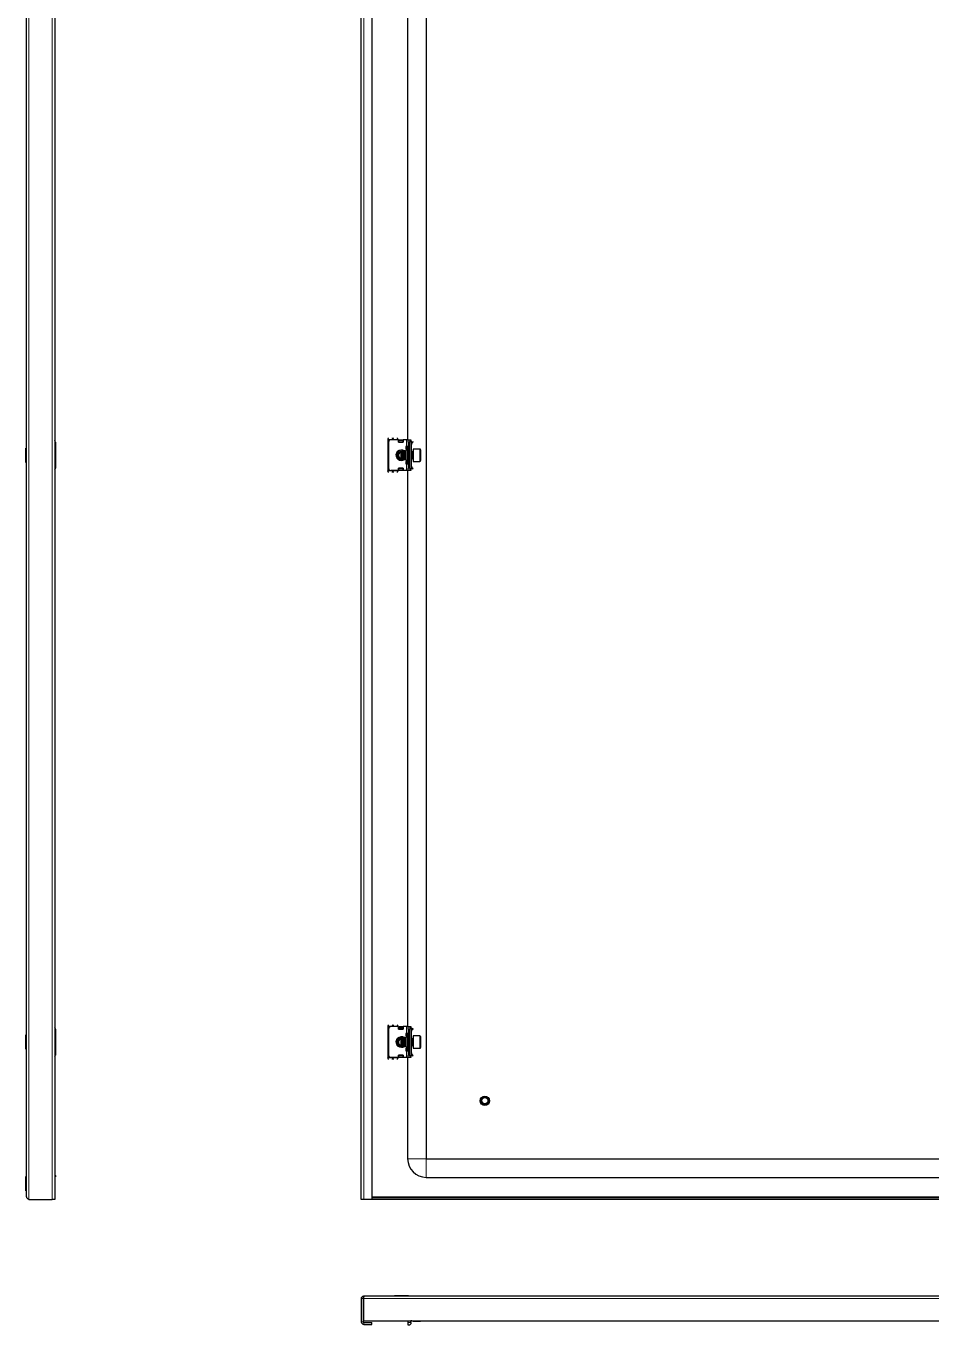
# Model space of a CAD drawing. Header units: millimetres. Extents: x -918 to 2327, y -941 to 1192.
# Drawn here: x 862 to 1595, y -911 to 140 of the extents above; entities that cross this region are included whole.
import ezdxf

# ---------------------------------------------------------------- set-up
doc = ezdxf.new("R2010")
doc.units = ezdxf.units.MM

msp = doc.modelspace()

# ---------------------------------------------------------------- linework, layer by layer
at = {"color": 7, "linetype": 'Continuous', "lineweight": 25}
for p, q in [((862.25, -807.37), (862.25, 943.43)), ((885.25, 945.53), (885.25, -809.47)), ((1133.47, -809.47), (1133.47, 945.53)), ((1141.97, 945.53), (1141.97, -809.47)), ((1185.97, 912.53), (1185.97, -776.47)), ((1170.97, 330.53), (1170.97, -194.47)), ((885.75, -196.47), (885.75, -217.47)), ((1154.97, -194.22), (1154.97, -219.72)), ((1155.47, -196.47), (1155.47, -217.47)), ((1163.47, -194.47), (1157.47, -194.47)), ((1162.97, -194.22), (1162.97, -194.47)), ((1163.47, -194.47), (1163.47, -196.47)), ((1163.67, -194.59), (1163.47, -194.59)), ((1163.47, -196.47), (1167.47, -196.47)), ((1163.67, -196.47), (1163.67, -194.59)), ((1163.72, -194.85), (1164.22, -194.5)), ((1164.22, -194.85), (1163.72, -195.21)), ((1163.72, -195.21), (1163.72, -194.85)), ((1163.72, -196.12), (1163.72, -195.21)), ((1163.72, -196.47), (1163.72, -196.12)), ((1164.22, -194.5), (1164.22, -194.85)), ((1164.22, -194.5), (1166.72, -194.5)), ((1164.22, -194.85), (1166.72, -194.85)), ((1166.72, -194.85), (1166.72, -194.5)), ((1166.72, -194.5), (1167.22, -194.85)), ((1167.22, -195.21), (1166.72, -194.85)), ((1167.22, -194.85), (1167.22, -195.21)), ((1167.22, -195.21), (1167.22, -196.12)), ((1167.22, -196.12), (1167.22, -196.47)), ((1169.97, -194.47), (1167.47, -194.47)), ((1167.47, -196.47), (1167.47, -194.47)), ((1171.47, -194.47), (1169.97, -194.47)), ((1171.47, -196.47), (1171.47, -194.47)), ((1171.47, -194.47), (1173.47, -194.47)), ((1171.47, -196.47), (1171.47, -217.47)), ((1172.47, -217.47), (1172.47, -196.47)), ((1173.47, -194.47), (1173.47, -194.74)), ((1173.47, -194.74), (1173.47, -219.21)), ((1173.47, -195.56), (1173.68, -195.77)), ((1173.97, -198.22), (1173.47, -198.22)), ((1173.97, -196.47), (1173.97, -196.93)), ((1173.97, -201.72), (1173.97, -198.22)), ((1174.06, -196.81), (1175.03, -195.83)), ((1174.41, -197.16), (1174.06, -196.81)), ((1174.41, -197.16), (1175.39, -196.19)), ((1175.03, -195.83), (1175.39, -196.19)), ((862.25, -201.19), (861.95, -201.19)), ((861.95, -209.12), (861.95, -201.19)), ((861.95, -212.76), (861.95, -209.12)), ((1165.78, -204.22), (1164.95, -204.41)), ((1166.03, -203.97), (1165.47, -204.53)), ((1165.47, -204.53), (1165.47, -209.23)), ((1165.47, -209.23), (1165.47, -209.42)), ((1165.47, -209.42), (1166.03, -209.97)), ((1166.08, -203.97), (1166.03, -203.97)), ((1166.03, -203.97), (1166.03, -209.75)), ((1166.03, -209.75), (1166.03, -209.97)), ((1166.03, -209.97), (1166.08, -209.97)), ((1166.47, -204.53), (1166.08, -203.97)), ((1166.08, -203.97), (1166.08, -205.83)), ((1166.08, -205.83), (1166.08, -209.97)), ((1166.08, -209.97), (1166.47, -209.42)), ((1166.64, -204.3), (1166.26, -204.23)), ((1166.86, -203.97), (1166.47, -204.53)), ((1166.47, -204.53), (1166.47, -206.04)), ((1166.47, -206.04), (1166.47, -209.42)), ((1166.47, -209.42), (1166.86, -209.97)), ((1167.08, -203.97), (1166.86, -203.97)), ((1166.86, -203.97), (1166.86, -205.83)), ((1166.86, -205.83), (1166.86, -209.97)), ((1166.86, -209.97), (1167.08, -209.97)), ((1167.47, -204.53), (1167.08, -203.97)), ((1167.08, -203.97), (1167.08, -205.83)), ((1167.08, -205.83), (1167.08, -209.97)), ((1167.08, -209.97), (1167.47, -209.42)), ((1167.3, -204.28), (1167.55, -204.42)), ((1167.55, -209.53), (1167.3, -209.66)), ((1167.86, -203.97), (1167.47, -204.53)), ((1167.47, -204.53), (1167.47, -206.04)), ((1167.47, -206.04), (1167.47, -209.42)), ((1167.47, -209.42), (1167.86, -209.97)), ((1168.08, -203.97), (1167.86, -203.97)), ((1167.86, -203.97), (1167.86, -205.83)), ((1167.86, -205.83), (1167.86, -209.97)), ((1167.86, -209.97), (1168.08, -209.97)), ((1168.47, -204.53), (1168.08, -203.97)), ((1168.08, -203.97), (1168.08, -205.83)), ((1168.08, -205.83), (1168.08, -209.97)), ((1168.08, -209.97), (1168.47, -209.42)), ((1168.86, -203.97), (1168.47, -204.53)), ((1168.47, -204.53), (1168.47, -206.04)), ((1168.47, -206.04), (1168.47, -209.42)), ((1168.47, -209.42), (1168.86, -209.97)), ((1169.08, -203.97), (1168.86, -203.97)), ((1168.86, -203.97), (1168.86, -205.83)), ((1168.86, -205.83), (1168.86, -209.97)), ((1168.86, -209.97), (1169.08, -209.97)), ((1169.47, -204.53), (1169.08, -203.97)), ((1169.08, -203.97), (1169.08, -205.83)), ((1169.08, -205.83), (1169.08, -209.97)), ((1169.08, -209.97), (1169.47, -209.42)), ((1169.47, -199.97), (1169.47, -201.97)), ((1169.97, -199.97), (1169.47, -199.97)), ((1169.47, -201.72), (1170.47, -201.72)), ((1169.47, -201.97), (1171.15, -202.94)), ((1170.97, -202.97), (1169.47, -202.97)), ((1169.47, -202.97), (1169.47, -210.97)), ((1171.47, -199.97), (1169.97, -199.97)), ((1170.47, -201.72), (1170.97, -201.72)), ((1170.97, -201.72), (1170.97, -202.84)), ((1173.97, -201.72), (1173.47, -201.72)), ((1173.86, -203.97), (1173.47, -204.53)), ((1173.47, -209.42), (1173.86, -209.97)), ((1174.08, -203.97), (1173.86, -203.97)), ((1173.86, -203.97), (1173.86, -205.83)), ((1173.86, -205.83), (1173.86, -209.97)), ((1173.86, -209.97), (1174.08, -209.97)), ((1173.97, -203.97), (1173.97, -201.72)), ((1173.97, -212.22), (1173.97, -209.97)), ((1174.47, -204.53), (1174.08, -203.97)), ((1174.08, -203.97), (1174.08, -205.83)), ((1174.08, -205.83), (1174.08, -209.97)), ((1174.08, -209.97), (1174.47, -209.42)), ((1174.86, -203.97), (1174.47, -204.53)), ((1174.47, -204.53), (1174.47, -206.04)), ((1174.47, -206.04), (1174.47, -209.42)), ((1174.47, -209.42), (1174.86, -209.97)), ((1175.22, -203.97), (1174.86, -203.97)), ((1174.86, -203.97), (1174.86, -205.83)), ((1174.86, -205.83), (1174.86, -209.97)), ((1174.86, -209.97), (1175.22, -209.97)), ((1180.87, -201.97), (1175.47, -201.97)), ((1175.47, -201.97), (1175.47, -211.59)), ((1181.47, -202.57), (1181.47, -211.04)), ((861.95, -212.76), (862.25, -212.76)), ((1163.47, -219.47), (1157.47, -219.47)), ((1162.97, -219.47), (1162.97, -219.72)), ((1167.47, -217.47), (1163.47, -217.47)), ((1163.47, -217.47), (1163.47, -219.47)), ((1163.47, -219.36), (1163.67, -219.36)), ((1163.67, -219.36), (1163.67, -217.47)), ((1163.72, -217.83), (1163.72, -217.47)), ((1163.72, -218.74), (1163.72, -217.83)), ((1163.72, -218.74), (1164.22, -219.09)), ((1163.72, -219.09), (1163.72, -218.74)), ((1164.22, -219.45), (1163.72, -219.09)), ((1166.72, -219.09), (1164.22, -219.09)), ((1164.22, -219.09), (1164.22, -219.45)), ((1166.72, -219.45), (1164.22, -219.45)), ((1166.72, -219.09), (1167.22, -218.74)), ((1166.72, -219.45), (1166.72, -219.09)), ((1167.22, -219.09), (1166.72, -219.45)), ((1167.22, -217.47), (1167.22, -217.83)), ((1167.22, -217.83), (1167.22, -218.74)), ((1167.22, -218.74), (1167.22, -219.09)), ((1167.47, -219.47), (1167.47, -217.47)), ((1169.97, -219.47), (1167.47, -219.47)), ((1169.47, -210.97), (1170.97, -210.97)), ((1171.15, -211.01), (1169.47, -211.97)), ((1169.47, -211.97), (1169.47, -213.97)), ((1170.47, -212.22), (1169.47, -212.22)), ((1169.47, -213.97), (1169.97, -213.97)), ((1169.97, -213.97), (1171.47, -213.97)), ((1171.47, -219.47), (1169.97, -219.47)), ((1170.97, -212.22), (1170.47, -212.22)), ((1170.97, -211.11), (1170.97, -212.22)), ((1170.97, -219.47), (1170.97, -669.47)), ((1171.47, -219.47), (1171.47, -217.47)), ((1173.47, -219.47), (1171.47, -219.47)), ((1173.47, -212.22), (1173.97, -212.22)), ((1173.97, -215.72), (1173.47, -215.72)), ((1173.68, -218.18), (1173.47, -218.39)), ((1173.47, -219.21), (1173.47, -219.47)), ((1173.97, -215.72), (1173.97, -212.22)), ((1173.97, -217.47), (1173.97, -217.08)), ((1174.41, -216.78), (1174.06, -217.14)), ((1174.06, -217.14), (1175.03, -218.11)), ((1174.41, -216.78), (1175.39, -217.76)), ((1175.03, -218.11), (1175.39, -217.76)), ((1175.47, -211.59), (1175.47, -211.97)), ((1175.47, -211.97), (1180.87, -211.97)), ((1181.47, -211.04), (1181.47, -211.37)), ((885.75, -671.47), (885.75, -692.47)), ((1154.97, -669.22), (1154.97, -694.72)), ((1155.47, -671.47), (1155.47, -692.47)), ((1163.47, -669.47), (1157.47, -669.47)), ((1162.97, -669.22), (1162.97, -669.47)), ((1163.47, -669.47), (1163.47, -671.47)), ((1163.67, -669.59), (1163.47, -669.59)), ((1163.47, -671.47), (1167.47, -671.47)), ((1163.67, -671.47), (1163.67, -669.59)), ((1163.72, -669.85), (1164.22, -669.5)), ((1164.22, -669.85), (1163.72, -670.21)), ((1163.72, -670.21), (1163.72, -669.85)), ((1163.72, -671.12), (1163.72, -670.21)), ((1163.72, -671.47), (1163.72, -671.12)), ((1164.22, -669.5), (1164.22, -669.85)), ((1164.22, -669.5), (1166.72, -669.5)), ((1164.22, -669.85), (1166.72, -669.85)), ((1166.72, -669.85), (1166.72, -669.5)), ((1166.72, -669.5), (1167.22, -669.85)), ((1167.22, -670.21), (1166.72, -669.85)), ((1167.22, -669.85), (1167.22, -670.21)), ((1167.22, -670.21), (1167.22, -671.12)), ((1167.22, -671.12), (1167.22, -671.47)), ((1167.47, -671.47), (1167.47, -669.47)), ((1169.97, -669.47), (1167.47, -669.47)), ((1171.47, -669.47), (1169.97, -669.47)), ((1171.47, -671.47), (1171.47, -669.47)), ((1171.47, -669.47), (1173.47, -669.47)), ((1171.47, -671.47), (1171.47, -692.47)), ((1172.47, -692.47), (1172.47, -671.47)), ((1173.47, -669.47), (1173.47, -669.74)), ((1173.47, -669.74), (1173.47, -694.21)), ((1173.47, -670.56), (1173.68, -670.77)), ((1173.97, -671.47), (1173.97, -671.93)), ((1174.06, -671.81), (1175.03, -670.83)), ((1174.41, -672.16), (1174.06, -671.81)), ((1174.41, -672.16), (1175.39, -671.19)), ((1175.03, -670.83), (1175.39, -671.19)), ((862.25, -676.19), (861.95, -676.19)), ((861.95, -684.12), (861.95, -676.19)), ((1165.78, -679.22), (1164.95, -679.41)), ((1166.03, -678.97), (1165.47, -679.53)), ((1165.47, -679.53), (1165.47, -684.23)), ((1166.08, -678.97), (1166.03, -678.97)), ((1166.03, -678.97), (1166.03, -684.75)), ((1166.47, -679.53), (1166.08, -678.97)), ((1166.08, -678.97), (1166.08, -680.83)), ((1166.08, -680.83), (1166.08, -684.97)), ((1166.64, -679.3), (1166.26, -679.23)), ((1166.86, -678.97), (1166.47, -679.53)), ((1166.47, -679.53), (1166.47, -681.04)), ((1166.47, -681.04), (1166.47, -684.42)), ((1167.08, -678.97), (1166.86, -678.97)), ((1166.86, -678.97), (1166.86, -680.83)), ((1166.86, -680.83), (1166.86, -684.97)), ((1167.47, -679.53), (1167.08, -678.97)), ((1167.08, -678.97), (1167.08, -680.83)), ((1167.08, -680.83), (1167.08, -684.97)), ((1167.3, -679.28), (1167.55, -679.42)), ((1167.86, -678.97), (1167.47, -679.53)), ((1167.47, -679.53), (1167.47, -681.04)), ((1167.47, -681.04), (1167.47, -684.42)), ((1168.08, -678.97), (1167.86, -678.97)), ((1167.86, -678.97), (1167.86, -680.83)), ((1167.86, -680.83), (1167.86, -684.97)), ((1168.47, -679.53), (1168.08, -678.97)), ((1168.08, -678.97), (1168.08, -680.83)), ((1168.08, -680.83), (1168.08, -684.97)), ((1168.86, -678.97), (1168.47, -679.53)), ((1168.47, -679.53), (1168.47, -681.04)), ((1168.47, -681.04), (1168.47, -684.42)), ((1169.08, -678.97), (1168.86, -678.97)), ((1168.86, -678.97), (1168.86, -680.83)), ((1168.86, -680.83), (1168.86, -684.97)), ((1169.47, -679.53), (1169.08, -678.97)), ((1169.08, -678.97), (1169.08, -680.83)), ((1169.08, -680.83), (1169.08, -684.97)), ((1169.47, -674.97), (1169.47, -676.97)), ((1169.97, -674.97), (1169.47, -674.97)), ((1169.47, -676.72), (1170.47, -676.72)), ((1169.47, -676.97), (1171.15, -677.94)), ((1170.97, -677.97), (1169.47, -677.97)), ((1169.47, -677.97), (1169.47, -685.97)), ((1171.47, -674.97), (1169.97, -674.97)), ((1170.47, -676.72), (1170.97, -676.72)), ((1170.97, -676.72), (1170.97, -677.84)), ((1173.97, -673.22), (1173.47, -673.22)), ((1173.97, -676.72), (1173.47, -676.72)), ((1173.86, -678.97), (1173.47, -679.53)), ((1174.08, -678.97), (1173.86, -678.97)), ((1173.86, -678.97), (1173.86, -680.83)), ((1173.86, -680.83), (1173.86, -684.97)), ((1173.97, -676.72), (1173.97, -673.22)), ((1173.97, -678.97), (1173.97, -676.72)), ((1174.47, -679.53), (1174.08, -678.97)), ((1174.08, -678.97), (1174.08, -680.83)), ((1174.08, -680.83), (1174.08, -684.97)), ((1174.86, -678.97), (1174.47, -679.53)), ((1174.47, -679.53), (1174.47, -681.04)), ((1174.47, -681.04), (1174.47, -684.42)), ((1175.22, -678.97), (1174.86, -678.97)), ((1174.86, -678.97), (1174.86, -680.83)), ((1174.86, -680.83), (1174.86, -684.97)), ((1180.87, -676.97), (1175.47, -676.97)), ((1175.47, -676.97), (1175.47, -686.59)), ((1181.47, -677.57), (1181.47, -686.04)), ((861.95, -687.76), (861.95, -684.12)), ((861.95, -687.76), (862.25, -687.76)), ((1167.47, -692.47), (1163.47, -692.47)), ((1163.47, -692.47), (1163.47, -694.47)), ((1163.67, -694.36), (1163.67, -692.47)), ((1163.72, -692.83), (1163.72, -692.47)), ((1163.72, -693.74), (1163.72, -692.83)), ((1163.72, -693.74), (1164.22, -694.09)), ((1163.72, -694.09), (1163.72, -693.74)), ((1165.47, -684.23), (1165.47, -684.42)), ((1165.47, -684.42), (1166.03, -684.97)), ((1166.03, -684.75), (1166.03, -684.97)), ((1166.03, -684.97), (1166.08, -684.97)), ((1166.08, -684.97), (1166.47, -684.42)), ((1166.47, -684.42), (1166.86, -684.97)), ((1166.72, -694.09), (1167.22, -693.74)), ((1166.86, -684.97), (1167.08, -684.97)), ((1167.08, -684.97), (1167.47, -684.42)), ((1167.22, -692.47), (1167.22, -692.83)), ((1167.22, -692.83), (1167.22, -693.74)), ((1167.22, -693.74), (1167.22, -694.09)), ((1167.55, -684.53), (1167.3, -684.66)), ((1167.47, -684.42), (1167.86, -684.97)), ((1167.47, -694.47), (1167.47, -692.47)), ((1167.86, -684.97), (1168.08, -684.97)), ((1168.08, -684.97), (1168.47, -684.42)), ((1168.47, -684.42), (1168.86, -684.97)), ((1168.86, -684.97), (1169.08, -684.97)), ((1169.08, -684.97), (1169.47, -684.42)), ((1169.47, -685.97), (1170.97, -685.97)), ((1171.15, -686.01), (1169.47, -686.97)), ((1169.47, -686.97), (1169.47, -688.97)), ((1170.47, -687.22), (1169.47, -687.22)), ((1169.47, -688.97), (1169.97, -688.97)), ((1169.97, -688.97), (1171.47, -688.97)), ((1170.97, -687.22), (1170.47, -687.22)), ((1170.97, -686.11), (1170.97, -687.22)), ((1171.47, -694.47), (1171.47, -692.47)), ((1173.47, -684.42), (1173.86, -684.97)), ((1173.47, -687.22), (1173.97, -687.22)), ((1173.97, -690.72), (1173.47, -690.72)), ((1173.68, -693.18), (1173.47, -693.39)), ((1173.86, -684.97), (1174.08, -684.97)), ((1173.97, -687.22), (1173.97, -684.97)), ((1173.97, -690.72), (1173.97, -687.22)), ((1173.97, -692.47), (1173.97, -692.08)), ((1174.41, -691.78), (1174.06, -692.14)), ((1174.06, -692.14), (1175.03, -693.11)), ((1174.08, -684.97), (1174.47, -684.42)), ((1174.41, -691.78), (1175.39, -692.76)), ((1174.47, -684.42), (1174.86, -684.97)), ((1174.86, -684.97), (1175.22, -684.97)), ((1175.03, -693.11), (1175.39, -692.76)), ((1175.47, -686.59), (1175.47, -686.97)), ((1175.47, -686.97), (1180.87, -686.97)), ((1181.47, -686.04), (1181.47, -686.37)), ((1163.47, -694.47), (1157.47, -694.47)), ((1162.97, -694.47), (1162.97, -694.72)), ((1163.47, -694.36), (1163.67, -694.36)), ((1164.22, -694.45), (1163.72, -694.09)), ((1166.72, -694.09), (1164.22, -694.09)), ((1164.22, -694.09), (1164.22, -694.45)), ((1166.72, -694.45), (1164.22, -694.45)), ((1166.72, -694.45), (1166.72, -694.09)), ((1167.22, -694.09), (1166.72, -694.45)), ((1169.97, -694.47), (1167.47, -694.47)), ((1171.47, -694.47), (1169.97, -694.47)), ((1170.97, -694.47), (1170.97, -776.47)), ((1173.47, -694.47), (1171.47, -694.47)), ((1173.47, -694.21), (1173.47, -694.47)), ((1185.97, -776.47), (2274.97, -776.47)), ((862.25, -790.69), (861.95, -790.69)), ((861.95, -802.26), (861.95, -790.69)), ((885.75, -789.97), (885.25, -789.47)), ((885.75, -790.97), (885.25, -790.97)), ((885.75, -789.97), (885.75, -790.97)), ((1185.97, -791.47), (1717.97, -791.47)), ((861.95, -802.26), (862.25, -802.26)), ((864.35, -809.47), (883.15, -809.47)), ((885.25, -809.47), (883.15, -809.47)), ((1135.57, -809.47), (1133.47, -809.47)), ((1141.97, -809.47), (1135.57, -809.47)), ((2318.97, -807.97), (1141.97, -807.97)), ((2318.97, -809.47), (1141.97, -809.47)), ((1134.97, -889.61), (1133.47, -889.61)), ((1133.47, -889.61), (1133.47, -908.41)), ((1134.97, -889.61), (1134.97, -908.41)), ((1135.17, -889.61), (1135.17, -907.51)), ((1135.57, -887.51), (2325.37, -887.51)), ((1160.19, -887.21), (1160.19, -887.51)), ((1160.19, -887.21), (1171.76, -887.21)), ((1171.76, -887.51), (1171.76, -887.21)), ((1135.17, -907.51), (2325.77, -907.51)), ((1135.57, -909.01), (1141.97, -909.01)), ((1135.57, -910.51), (1141.97, -910.51)), ((1141.97, -910.51), (1141.97, -909.01)), ((1171.47, -909.01), (1171.47, -907.51)), ((1171.47, -911.01), (1171.47, -909.01)), ((1172.47, -911.01), (1171.47, -911.01)), ((1172.47, -911.01), (1173.47, -910.01)), ((1173.47, -909.01), (1173.47, -907.51)), ((1173.97, -908.01), (1173.47, -908.01)), ((1173.47, -909.01), (1173.47, -910.01)), ((1175.47, -907.51), (1175.47, -908.01)), ((1175.47, -908.01), (1180.87, -908.01))]:
    msp.add_line(p, q, dxfattribs=at)
at = {"color": 8, "linetype": 'Continuous', "lineweight": 18}
for p, q in [((864.35, -809.47), (864.35, 945.53)), ((883.15, -809.47), (883.15, 945.53)), ((1135.57, 945.53), (1135.57, -809.47)), ((1154.97, -194.22), (1158.97, -194.22)), ((1158.97, -194.22), (1162.97, -194.22)), ((1167.22, -196.12), (1163.72, -196.12)), ((1169.97, -194.47), (1169.97, -199.97)), ((1172.47, -196.47), (1171.47, -196.47)), ((1173.47, -195.97), (1173.68, -195.77)), ((1173.47, -196.47), (1173.97, -196.47)), ((1170.47, -199.97), (1170.47, -201.72)), ((1170.97, -210.97), (1170.97, -202.97)), ((1175.22, -209.97), (1175.22, -203.97)), ((1180.87, -211.59), (1180.87, -201.97)), ((1154.97, -219.72), (1158.97, -219.72)), ((1162.97, -219.72), (1158.97, -219.72)), ((1163.72, -217.83), (1167.22, -217.83)), ((1169.97, -213.97), (1169.97, -219.47)), ((1170.47, -212.22), (1170.47, -213.97)), ((1171.47, -217.47), (1172.47, -217.47)), ((1173.47, -217.47), (1173.97, -217.47)), ((1173.47, -217.97), (1173.68, -218.18)), ((1180.87, -211.97), (1180.87, -211.59)), ((1154.97, -669.22), (1158.97, -669.22)), ((1158.97, -669.22), (1162.97, -669.22)), ((1167.22, -671.12), (1163.72, -671.12)), ((1169.97, -669.47), (1169.97, -674.97)), ((1172.47, -671.47), (1171.47, -671.47)), ((1173.47, -670.97), (1173.68, -670.77)), ((1173.47, -671.47), (1173.97, -671.47)), ((1170.47, -674.97), (1170.47, -676.72)), ((1170.97, -685.97), (1170.97, -677.97)), ((1175.22, -684.97), (1175.22, -678.97)), ((1180.87, -686.59), (1180.87, -676.97)), ((1163.72, -692.83), (1167.22, -692.83)), ((1169.97, -688.97), (1169.97, -694.47)), ((1170.47, -687.22), (1170.47, -688.97)), ((1171.47, -692.47), (1172.47, -692.47)), ((1173.47, -692.47), (1173.97, -692.47)), ((1173.47, -692.97), (1173.68, -693.18)), ((1180.87, -686.97), (1180.87, -686.59)), ((1154.97, -694.72), (1158.97, -694.72)), ((1162.97, -694.72), (1158.97, -694.72)), ((1185.97, -776.47), (1170.97, -776.47)), ((1185.97, -776.47), (1185.97, -791.47)), ((2318.97, -807.37), (1141.97, -807.37)), ((1135.17, -889.61), (2325.77, -889.61)), ((1134.97, -908.41), (1133.47, -908.41)), ((1135.57, -909.01), (1135.57, -910.51)), ((1171.47, -909.01), (1173.47, -909.01)), ((1180.87, -908.01), (1180.87, -907.51))]:
    msp.add_line(p, q, dxfattribs=at)
at = {"color": 7, "linetype": 'Continuous', "lineweight": 25, "flags": 128}
for points in [[(1166.26, -209.72), (1166.51, -209.68), (1166.64, -209.65)], [(1166.26, -684.72), (1166.51, -684.68), (1166.64, -684.65)]]:
    msp.add_lwpolyline(points, dxfattribs=at)
at = {"color": 7, "linetype": 'Continuous', "lineweight": 25}
for radius in [3.75, 3, 2.5]:
    msp.add_circle((1233.47, -729.47), radius, dxfattribs=at)
for centre, radius, start, end in [((883.75, -196.47), 2, 0, 41.40962), ((1157.47, -196.47), 2, 90, 180), ((1174.47, -196.47), 2, 120, 180), ((1172.97, -196.47), 1, 0, 45), ((1165.97, -206.97), 4, 45.71765, 270), ((1165.97, -206.97), 3, 74.33161, 285.66839), ((1165.97, -206.97), 2.76, 111.7574, 265.98739), ((1165.97, -206.97), 2.45, 101.79772, 201.7574), ((1165.97, -206.97), 2.45, 201.7574, 258.20228), ((1165.97, -206.97), 4, 270, 314.28235), ((1170.97, -202.47), 0.5, 270, 360), ((1175.22, -203.72), 0.25, 270, 0), ((1175.22, -210.22), 0.25, 360, 90), ((1180.87, -202.57), 0.6, 0, 90), ((883.75, -217.47), 2, 318.59038, 0), ((1157.47, -217.47), 2, 180, 270), ((1170.97, -211.47), 0.5, 0, 90), ((1174.47, -217.47), 2, 180, 240), ((1172.97, -217.47), 1, 315, 0), ((1180.87, -211.37), 0.6, 270, 360), ((883.75, -671.47), 2, 0, 41.40962), ((1157.47, -671.47), 2, 90, 180), ((1174.47, -671.47), 2, 120, 180), ((1172.97, -671.47), 1, 0, 45), ((1165.97, -681.97), 4, 45.71765, 270), ((1165.97, -681.97), 3, 74.33161, 285.66839), ((1165.97, -681.97), 2.76, 111.7574, 265.98739), ((1165.97, -681.97), 2.45, 101.79772, 201.7574), ((1165.97, -681.97), 2.45, 201.7574, 258.20228), ((1170.97, -677.47), 0.5, 270, 0), ((1175.22, -678.72), 0.25, 270, 0), ((1180.87, -677.57), 0.6, 0, 90), ((883.75, -692.47), 2, 318.59038, 0), ((1157.47, -692.47), 2, 180, 270), ((1165.97, -681.97), 4, 270, 314.28235), ((1170.97, -686.47), 0.5, 0, 90), ((1174.47, -692.47), 2, 180, 240), ((1172.97, -692.47), 1, 315, 0), ((1175.22, -685.22), 0.25, 360, 90), ((1180.87, -686.37), 0.6, 270, 360), ((1185.97, -776.47), 15, 180, 270), ((1135.57, -908.41), 2.1, 180, 270), ((1135.57, -908.41), 0.6, 180, 270), ((1180.87, -907.41), 0.6, 270, 350.40593)]:
    msp.add_arc(centre, radius, start, end, dxfattribs=at)
at = {"color": 8, "linetype": 'Continuous', "lineweight": 18}
for centre, start, end in [((1165.97, -206.97), 38.94244, 270), ((1165.97, -206.97), 270, 321.05756), ((1165.97, -681.97), 38.94244, 270), ((1165.97, -681.97), 270, 321.05756)]:
    msp.add_arc(centre, 4.5, start, end, dxfattribs=at)
at = {"color": 7, "linetype": 'Continuous', "lineweight": 25}
for points, knots in [([(1154.97, -194.22), (1155.07, -193.98), (1155.26, -193.49), (1155.45, -193.1), (1155.54, -192.9)], [0, 0, 0, 0, 0.5020654, 1, 1, 1, 1]), ([(1158.4, -192.91), (1158.48, -193.07), (1158.65, -193.42), (1158.85, -193.9), (1158.96, -194.18), (1158.97, -194.22)], [0, 0, 0, 0, 0.4154826, 0.9171518, 1, 1, 1, 1]), ([(1158.97, -194.22), (1159.07, -193.98), (1159.26, -193.49), (1159.45, -193.1), (1159.54, -192.9)], [0, 0, 0, 0, 0.5020654, 1, 1, 1, 1]), ([(1162.4, -192.91), (1162.48, -193.07), (1162.65, -193.42), (1162.85, -193.9), (1162.96, -194.18), (1162.97, -194.22)], [0, 0, 0, 0, 0.4154826, 0.9171518, 1, 1, 1, 1]), ([(1174.06, -196.81), (1173.91, -197), (1173.6, -197.38), (1173.48, -197.9), (1173.47, -198.18), (1173.47, -198.22)], [0, 0, 0, 0, 0.4618628, 0.9237257, 1, 1, 1, 1]), ([(1174.41, -197.16), (1174.29, -197.31), (1174.11, -197.54), (1173.99, -197.92), (1173.98, -198.12), (1173.97, -198.22)], [0, 0, 0, 0, 0.4850424, 0.7384039, 1, 1, 1, 1]), ([(1155.54, -221.04), (1155.46, -220.88), (1155.29, -220.53), (1155.1, -220.04), (1154.99, -219.76), (1154.97, -219.72)], [0, 0, 0, 0, 0.4154826, 0.9171518, 1, 1, 1, 1]), ([(1158.97, -219.72), (1158.88, -219.97), (1158.69, -220.45), (1158.5, -220.85), (1158.4, -221.05)], [0, 0, 0, 0, 0.5020654, 1, 1, 1, 1]), ([(1159.54, -221.04), (1159.46, -220.88), (1159.29, -220.53), (1159.1, -220.04), (1158.99, -219.76), (1158.97, -219.72)], [0, 0, 0, 0, 0.4154826, 0.91715183, 1, 1, 1, 1]), ([(1162.97, -219.72), (1162.92, -219.84), (1162.83, -220.08), (1162.69, -220.43), (1162.54, -220.76), (1162.45, -220.95), (1162.4, -221.05)], [0, 0, 0, 0, 0.2474545, 0.5020799, 0.7495343, 1, 1, 1, 1]), ([(1173.47, -215.72), (1173.5, -215.97), (1173.55, -216.45), (1173.84, -216.91), (1174.03, -217.11), (1174.06, -217.14)], [0, 0, 0, 0, 0.4618628, 0.9237257, 1, 1, 1, 1]), ([(1173.97, -215.72), (1173.99, -215.91), (1174.02, -216.2), (1174.21, -216.56), (1174.34, -216.71), (1174.41, -216.78)], [0, 0, 0, 0, 0.4850424, 0.7384039, 1, 1, 1, 1]), ([(1154.97, -669.22), (1155.07, -668.98), (1155.26, -668.49), (1155.45, -668.1), (1155.54, -667.9)], [0, 0, 0, 0, 0.5020654, 1, 1, 1, 1]), ([(1158.4, -667.91), (1158.48, -668.07), (1158.65, -668.42), (1158.85, -668.9), (1158.96, -669.18), (1158.97, -669.22)], [0, 0, 0, 0, 0.4154826, 0.9171518, 1, 1, 1, 1]), ([(1158.97, -669.22), (1159.07, -668.98), (1159.26, -668.49), (1159.45, -668.1), (1159.54, -667.9)], [0, 0, 0, 0, 0.5020654, 1, 1, 1, 1]), ([(1162.4, -667.91), (1162.48, -668.07), (1162.65, -668.42), (1162.85, -668.9), (1162.96, -669.18), (1162.97, -669.22)], [0, 0, 0, 0, 0.4154826, 0.9171518, 1, 1, 1, 1]), ([(1174.06, -671.81), (1173.91, -672), (1173.6, -672.38), (1173.48, -672.9), (1173.47, -673.18), (1173.47, -673.22)], [0, 0, 0, 0, 0.4618628, 0.9237257, 1, 1, 1, 1]), ([(1174.41, -672.16), (1174.29, -672.31), (1174.11, -672.54), (1173.99, -672.92), (1173.98, -673.12), (1173.97, -673.22)], [0, 0, 0, 0, 0.4850424, 0.7384039, 1, 1, 1, 1]), ([(1173.47, -690.72), (1173.5, -690.97), (1173.55, -691.45), (1173.84, -691.91), (1174.03, -692.11), (1174.06, -692.14)], [0, 0, 0, 0, 0.4618628, 0.9237257, 1, 1, 1, 1]), ([(1173.97, -690.72), (1173.99, -690.91), (1174.02, -691.2), (1174.21, -691.56), (1174.34, -691.71), (1174.41, -691.78)], [0, 0, 0, 0, 0.4850424, 0.7384039, 1, 1, 1, 1]), ([(1155.54, -696.04), (1155.46, -695.88), (1155.29, -695.53), (1155.1, -695.04), (1154.99, -694.76), (1154.97, -694.72)], [0, 0, 0, 0, 0.4154826, 0.9171518, 1, 1, 1, 1]), ([(1158.97, -694.72), (1158.88, -694.97), (1158.69, -695.45), (1158.5, -695.85), (1158.4, -696.05)], [0, 0, 0, 0, 0.50206541, 1, 1, 1, 1]), ([(1159.54, -696.04), (1159.46, -695.88), (1159.29, -695.53), (1159.1, -695.04), (1158.99, -694.76), (1158.97, -694.72)], [0, 0, 0, 0, 0.4154826, 0.91715183, 1, 1, 1, 1]), ([(1162.97, -694.72), (1162.92, -694.84), (1162.83, -695.08), (1162.69, -695.43), (1162.54, -695.76), (1162.45, -695.95), (1162.4, -696.05)], [0, 0, 0, 0, 0.2474545, 0.5020799, 0.7495343, 1, 1, 1, 1]), ([(862.25, -807.37), (862.25, -807.55), (862.31, -807.72), (862.52, -808.07), (862.67, -808.25), (863.06, -808.6), (863.29, -808.77), (863.8, -809.12), (864.07, -809.3), (864.35, -809.47)], [0, 0, 0, 0, 0.25, 0.25, 0.5, 0.5, 0.75, 0.75, 1, 1, 1, 1]), ([(1133.47, -889.61), (1133.47, -889.33), (1133.53, -889.06), (1133.74, -888.55), (1133.89, -888.32), (1134.28, -887.93), (1134.51, -887.77), (1135.02, -887.56), (1135.29, -887.51), (1135.57, -887.51)], [0, 0, 0, 0, 0.25, 0.25, 0.5, 0.5, 0.75, 0.75, 1, 1, 1, 1]), ([(1134.97, -889.61), (1134.98, -889.53), (1135.01, -889.37), (1135.11, -889.18), (1135.21, -889.15), (1135.23, -889.14)], [0, 0, 0, 0, 0.4327963, 0.8655659, 1, 1, 1, 1]), ([(1135.57, -887.51), (1135.54, -887.51), (1135.51, -887.56), (1135.44, -887.77), (1135.41, -887.93), (1135.34, -888.31), (1135.31, -888.55), (1135.24, -889.06), (1135.21, -889.33), (1135.17, -889.61)], [0, 0, 0, 0, 0.25, 0.25, 0.5, 0.5, 0.75, 0.75, 1, 1, 1, 1]), ([(1173.88, -907.51), (1173.8, -907.56), (1173.56, -907.71), (1173.48, -907.88), (1173.47, -907.99), (1173.47, -908.01)], [0, 0, 0, 0, 0.33134565, 0.90522645, 1, 1, 1, 1]), ([(1174.28, -907.51), (1174.21, -907.57), (1174.08, -907.68), (1173.99, -907.84), (1173.98, -907.95), (1173.97, -908.01)], [0, 0, 0, 0, 0.3603654, 0.6750686, 1, 1, 1, 1])]:
    msp.add_open_spline(points, degree=3, knots=knots, dxfattribs=at)

doc.saveas('drawing.dxf')
